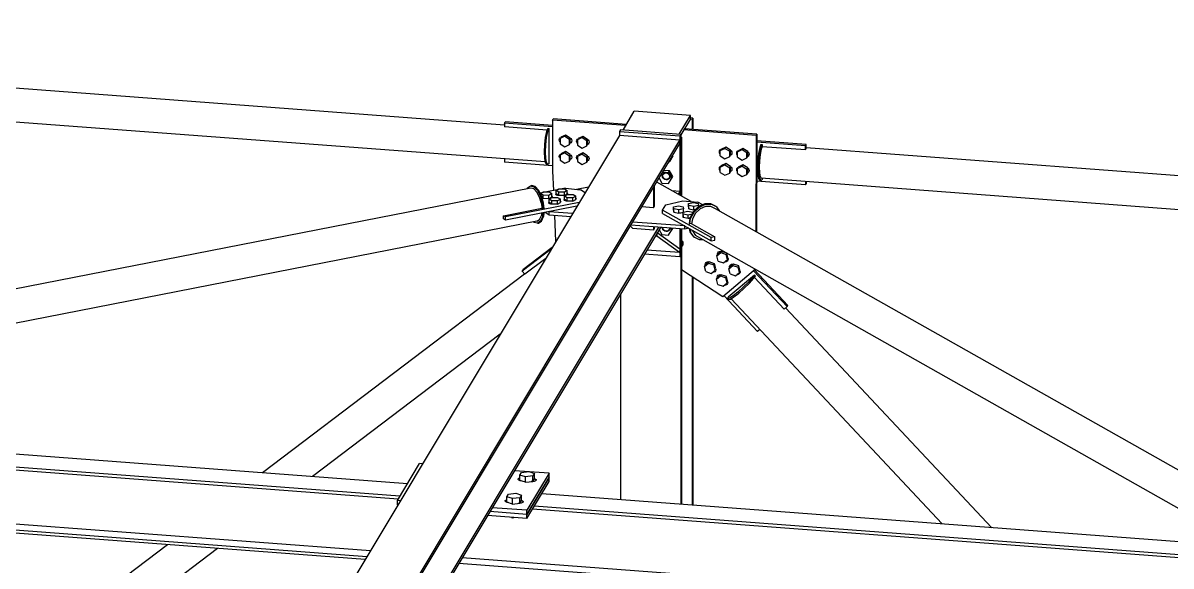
# Model space of a CAD drawing. Header units: millimetres. Extents: x -57554 to 16546, y 2142 to 98430.
# Drawn here: x -41680 to -39078, y 96457 to 97687 of the extents above; entities that cross this region are included whole.
import ezdxf

# ---------------------------------------------------------------- set-up
doc = ezdxf.new("R2010")
doc.units = ezdxf.units.MM

msp = doc.modelspace()

# ---------------------------------------------------------------- linework, layer by layer
at = {"color": 2, "linetype": 'Continuous'}
for p, q in [((-40588.5, 97455.3), (-43663.8, 97686.8)), ((-40496.5, 97372), (-43765.5, 97618.2)), ((-40320.1, 97444.3), (-40294.6, 97486.9)), ((-40167.4, 97477.3), (-40294.6, 97486.9)), ((-40588.5, 97460.1), (-40586.9, 97462.9)), ((-40479.7, 97451.9), (-40588.5, 97460.1)), ((-40588.5, 97460.1), (-40588.5, 97451.2)), ((-40479.7, 97454.8), (-40586.9, 97462.9)), ((-40479.7, 97466.8), (-40478, 97469.5)), ((-40314.2, 97454.3), (-40479.7, 97466.8)), ((-40479.7, 97466.8), (-40479.7, 97350.8)), ((-40312.5, 97457.1), (-40478, 97469.5)), ((-40298.4, 97481.5), (-40300.2, 97478.6)), ((-40300.2, 97478.6), (-40299.6, 97478.5)), ((-40300.2, 97478.6), (-40300.2, 97477.6)), ((-40298.4, 97481.5), (-40297.8, 97481.5)), ((-40193, 97434.8), (-40167.4, 97477.3)), ((-40167.4, 97469.9), (-40189.1, 97433.7)), ((-40163.3, 97468.3), (-40168.1, 97468.6)), ((-40167.4, 97469.9), (-40167.4, 97477.3)), ((-40161.5, 97471.2), (-40167.4, 97471.7)), ((-40161.5, 97471.2), (-40163.3, 97468.3)), ((-40163.3, 97468.3), (-40163.3, 97445.8)), ((-40161.5, 97471.2), (-40161.5, 97445.7)), ((-40492.2, 97444), (-40588.5, 97451.2)), ((-40493.3, 97441.2), (-40496.2, 97427.6)), ((-40490.7, 97447.8), (-40493.3, 97441.2)), ((-40493.3, 97427.4), (-40490.4, 97440.9)), ((-40490.7, 97447.8), (-40487.8, 97447.6)), ((-40490.4, 97440.9), (-40487.8, 97447.6)), ((-40487.8, 97368.6), (-40487.8, 97447.6)), ((-40326.1, 97444.8), (-40328.2, 97441.3)), ((-40328.2, 97441.3), (-40191.2, 97431)), ((-40328.2, 97441.3), (-40328.2, 97432)), ((-40189.1, 97434.5), (-40326.1, 97444.8)), ((-40189.1, 97434.5), (-40191.2, 97431)), ((-40189.1, 97434.5), (-40189.1, 97295.4)), ((-40018.7, 97432), (-40182.7, 97444.4)), ((-40017.1, 97434.8), (-40181, 97447.2)), ((-40018.7, 97432), (-40017.1, 97434.8)), ((-40017.1, 97434.8), (-40017.8, 97213.8)), ((-40328.2, 97432), (-41746.4, 95068.1)), ((-41614.8, 95048.8), (-40191.2, 97421.7)), ((-41614.8, 95040.9), (-40191.2, 97413.7)), ((-40498.2, 97411.3), (-40498.8, 97394.8)), ((-40496.2, 97427.6), (-40498.2, 97411.3)), ((-40495.9, 97394.5), (-40495.2, 97411.1)), ((-40495.2, 97411.1), (-40493.3, 97427.4)), ((-40191.2, 97421.7), (-40328.2, 97432)), ((-40191.2, 97431), (-40191.2, 97296.6)), ((-40191.2, 97413.7), (-40191.2, 97421.7)), ((-40187.4, 97428.1), (-40189.1, 97428.2)), ((-40187.4, 97428.1), (-40189.1, 97425.1)), ((-40189.1, 97425.1), (-40189.1, 97295.4)), ((-40187.4, 97428.1), (-40187.4, 97294.4)), ((-40018.7, 97432), (-40019.4, 97214.7)), ((-39905.1, 97411.5), (-40017.1, 97419.9)), ((-39906.7, 97408.7), (-40017.1, 97417)), ((-40007.5, 97411.4), (-40010.1, 97404.8)), ((-40007.5, 97411.4), (-40004.6, 97411.2)), ((-40007.2, 97404.6), (-40004.6, 97411.2)), ((-40004.6, 97411.2), (-40004.6, 97406.5)), ((-39906.7, 97408.7), (-39905.1, 97411.5)), ((-39906.7, 97399.9), (-39906.7, 97408.7)), ((-39905.1, 97402.7), (-39905.1, 97411.5)), ((-40498.8, 97394.8), (-40498.2, 97380.5)), ((-40498.8, 97394.8), (-40495.9, 97394.5)), ((-40495.2, 97380.3), (-40495.9, 97394.5)), ((-40013, 97391.2), (-40014.9, 97374.9)), ((-40010.1, 97404.8), (-40013, 97391.2)), ((-40012, 97374.7), (-40010.1, 97391)), ((-40009.3, 97388.9), (-40011, 97374.5)), ((-40010.1, 97391), (-40007.2, 97404.6)), ((-40006.8, 97400.9), (-40009.3, 97388.9)), ((-40004.3, 97407.2), (-40006.8, 97400.9)), ((-40004.6, 97407.3), (-40004.6, 97406.5)), ((-40004.6, 97407.3), (-39906.7, 97399.9)), ((-39906.7, 97399.9), (-39905.1, 97402.7)), ((-37416.5, 97216.4), (-39905.1, 97403.8)), ((-40588.5, 97379), (-40588.5, 97371.2)), ((-40479.7, 97363), (-40588.5, 97371.2)), ((-40498.2, 97380.5), (-40496.2, 97370.7)), ((-40496.2, 97370.7), (-40493.3, 97366.8)), ((-40493.3, 97370.4), (-40495.2, 97380.3)), ((-40490.4, 97366.6), (-40493.3, 97370.4)), ((-40493.3, 97366.8), (-40490.4, 97366.6)), ((-40487.8, 97368.6), (-40490.4, 97366.6)), ((-40014.9, 97374.9), (-40015.6, 97358.4)), ((-40015.6, 97358.4), (-40014.9, 97344.1)), ((-40015.6, 97358.4), (-40012.7, 97358.2)), ((-40012.7, 97358.2), (-40012, 97374.7)), ((-40012, 97343.9), (-40012.7, 97358.2)), ((-40011, 97374.5), (-40011.6, 97359.9)), ((-40011.6, 97359.9), (-40011, 97347.3)), ((-40479.7, 97350.8), (-40477.9, 97307.1)), ((-40014.9, 97344.1), (-40013, 97334.3)), ((-40013, 97334.3), (-40010.1, 97330.4)), ((-40010.1, 97334.1), (-40012, 97343.9)), ((-40011, 97347.3), (-40009.3, 97338.6)), ((-40007.2, 97330.2), (-40010.1, 97334.1)), ((-40010.1, 97330.4), (-40007.2, 97330.2)), ((-40009.3, 97338.6), (-40006.8, 97335.1)), ((-40004.6, 97332.2), (-40007.2, 97330.2)), ((-37324.5, 97133.2), (-40006.8, 97335.1)), ((-40004.6, 97335), (-40004.6, 97332.2)), ((-40529.1, 97312.8), (-44453.4, 96543.8)), ((-40536.8, 97313.3), (-40537.8, 97311.1)), ((-40536.8, 97313.3), (-40530.1, 97317.7)), ((-40530.1, 97317.7), (-40527.4, 97318.3)), ((-40530.1, 97317.7), (-40522.1, 97315.7)), ((-40522.1, 97311), (-40529.1, 97312.8)), ((-40519.5, 97316.2), (-40527.4, 97318.3)), ((-40522.1, 97315.7), (-40519.5, 97316.2)), ((-40522.1, 97315.7), (-40514.1, 97307.5)), ((-40515.1, 97303.8), (-40522.1, 97311)), ((-40511.5, 97308), (-40519.5, 97316.2)), ((-40509.1, 97292.3), (-40515.1, 97303.8)), ((-40514.1, 97307.5), (-40507.4, 97294.5)), ((-40504.7, 97295), (-40511.5, 97308)), ((-40450.6, 97312.4), (-40508, 97301.2)), ((-40450.6, 97312.4), (-40416.6, 97309)), ((-40398.2, 97315.2), (-40425.5, 97309.9)), ((-40406, 97302.2), (-40416.6, 97309)), ((-40251.1, 97313.9), (-40251.1, 97268.2)), ((-40249.5, 97316.6), (-40249.5, 97271)), ((-40165.7, 97282.2), (-40243.7, 97326.2)), ((-40191.2, 97305.2), (-40208.9, 97306.6)), ((-40191.2, 97305.2), (-40195.1, 97298.8)), ((-40191.2, 97297.3), (-40191.2, 97305.2)), ((-39906.7, 97319.9), (-40017.4, 97328.2)), ((-39906.7, 97327.6), (-39906.7, 97319.9)), ((-39906.7, 97319.9), (-39905.1, 97322.7)), ((-39905.1, 97327.5), (-39905.1, 97322.7)), ((-40419.3, 97280.1), (-40586.6, 97247.3)), ((-40505.1, 97278.2), (-40509.1, 97292.3)), ((-40507.4, 97294.5), (-40502.8, 97278.5)), ((-40505.1, 97278.2), (-40504, 97267.3)), ((-40500.2, 97279), (-40504.7, 97295)), ((-40502.8, 97278.5), (-40501.6, 97266.1)), ((-40499, 97266.6), (-40500.2, 97279)), ((-40222.8, 97275.2), (-40184.7, 97283.7)), ((-40191.2, 97297.3), (-40191.5, 97296.8)), ((-40184.7, 97283.7), (-40150.2, 97280.9)), ((-40139.5, 97274.9), (-40150.2, 97280.9)), ((-40591.2, 97250.2), (-40503.7, 97267.4)), ((-40424.4, 97271.6), (-40586.6, 97239.8)), ((-40504.5, 97255.9), (-40505.1, 97250.9)), ((-40501.6, 97266.1), (-40504.1, 97267.6)), ((-40503.7, 97267.4), (-40504.1, 97267.6)), ((-40501.9, 97256.4), (-40502.8, 97247.7)), ((-40501.6, 97266.1), (-40499, 97266.6)), ((-40499.3, 97256.9), (-40500.2, 97248.2)), ((-40487.7, 97251.7), (-40496.7, 97257.5)), ((-40487.7, 97251.7), (-40487.7, 97259.2)), ((-40434.2, 97255.2), (-40487.7, 97259.2)), ((-40438.5, 97248), (-40487.7, 97251.7)), ((-40251.1, 97268.2), (-40277.3, 97270.2)), ((-40251.1, 97268.2), (-40249.5, 97271)), ((-40230.7, 97263), (-40222.8, 97275.2)), ((-40230.7, 97255.6), (-40230.7, 97263)), ((-40120.2, 97200.6), (-40230.7, 97263)), ((-40230.7, 97255.6), (-40120.2, 97193.1)), ((-40160.5, 97259.5), (-40168.4, 97244.6)), ((-40166.8, 97243.7), (-40158.9, 97258.6)), ((-40155.9, 97255.9), (-40162.9, 97242.8)), ((-40148.7, 97270.8), (-40160.5, 97259.5)), ((-40158.9, 97258.6), (-40147.1, 97269.9)), ((-40145.4, 97265.9), (-40155.9, 97255.9)), ((-40134.7, 97277), (-40148.7, 97270.8)), ((-40147.1, 97269.9), (-40133.1, 97276.1)), ((-40133.1, 97271.4), (-40145.4, 97265.9)), ((-40120.7, 97277), (-40134.7, 97277)), ((-40134.7, 97277), (-40133.1, 97276.1)), ((-40133.1, 97276.1), (-40119.2, 97276.1)), ((-40120.8, 97271.4), (-40133.1, 97271.4)), ((-40110.3, 97266), (-40120.8, 97271.4)), ((-40108.9, 97270.9), (-40120.7, 97277)), ((-40119.2, 97276.1), (-40107.3, 97270)), ((-37991.6, 96069), (-40110.3, 97266)), ((-40108.9, 97270.9), (-40107.3, 97270)), ((-40100.8, 97260.6), (-40107.3, 97270)), ((-40515.1, 97238.1), (-44438.9, 96469.1)), ((-40591.2, 97242.8), (-40591.2, 97250.2)), ((-40586.6, 97247.3), (-40591.2, 97250.2)), ((-40586.6, 97239.8), (-40591.2, 97242.8)), ((-40586.6, 97239.8), (-40586.6, 97247.3)), ((-40522.1, 97235.2), (-40523.3, 97236.4)), ((-40514.1, 97233.1), (-40522.1, 97235.2)), ((-40515.1, 97238.1), (-40509.1, 97241.9)), ((-40507.4, 97237.5), (-40514.1, 97233.1)), ((-40514.1, 97233.1), (-40511.5, 97233.7)), ((-40511.5, 97233.7), (-40504.7, 97238.1)), ((-40509.1, 97241.9), (-40505.1, 97250.9)), ((-40502.8, 97247.7), (-40507.4, 97237.5)), ((-40504.7, 97238.1), (-40500.2, 97248.2)), ((-40475.7, 97250.8), (-40473.4, 97192.7)), ((-40298.1, 97221.3), (-40303.4, 97226.8)), ((-40180.3, 97219.6), (-40302.2, 97228.7)), ((-40180.3, 97227), (-40297.9, 97235.9)), ((-40180.3, 97219.6), (-40180.3, 97227)), ((-40168.4, 97244.6), (-40170.5, 97232.5)), ((-40170.5, 97232.5), (-40168.9, 97231.6)), ((-40168.9, 97231.6), (-40166.8, 97243.7)), ((-40164.7, 97232.5), (-40168.9, 97231.6)), ((-40165.3, 97232.4), (-40164.7, 97232.5)), ((-40165.3, 97232.4), (-40112.2, 97202.4)), ((-40162.9, 97242.8), (-40164.8, 97232.1)), ((-40239.9, 97224.1), (-41512.4, 95103.1)), ((-40235.4, 97223.7), (-41507.8, 95102.7)), ((-40251.1, 97217.8), (-40298.1, 97221.3)), ((-40251.1, 97224.9), (-40251.1, 97217.8)), ((-40249.5, 97220.5), (-40251.1, 97217.8)), ((-40249.5, 97224.8), (-40249.5, 97220.5)), ((-40243.2, 97203.7), (-40247.2, 97204)), ((-40242.4, 97212.1), (-40243.2, 97210.7)), ((-40243.2, 97210.7), (-40243.2, 97203.7)), ((-40192, 97167), (-40243.2, 97203.7)), ((-40242.4, 97212.1), (-40191.2, 97175.4)), ((-40191.2, 97220.4), (-40191.2, 97157)), ((-40189.1, 97220.2), (-40189.1, 97160.5)), ((-40189.1, 97220.2), (-40189.1, 96596.6)), ((-40187.4, 97220.1), (-40187.4, 96596.5)), ((-40170.8, 97221.7), (-40180.3, 97219.6)), ((-40169.8, 97221.1), (-40168.4, 97213.8)), ((-40168.4, 97213.8), (-40160.5, 97202.5)), ((-40168.2, 97220.2), (-40166.8, 97212.9)), ((-40158.9, 97201.6), (-40166.8, 97212.9)), ((-40163.2, 97217.4), (-40162.9, 97215.6)), ((-40162.9, 97215.6), (-40155.9, 97205.6)), ((-40160.5, 97202.5), (-40158.9, 97201.6)), ((-40147.1, 97195.5), (-40158.9, 97201.6)), ((-38038.9, 96009.5), (-40155.9, 97205.6)), ((-40112.2, 97202.4), (-40120.2, 97200.6)), ((-40120.2, 97193.1), (-40120.2, 97200.6)), ((-40112.2, 97194.9), (-40112.2, 97202.4)), ((-40482.3, 97175.1), (-40548.7, 97124.8)), ((-40480.6, 97177.9), (-40547, 97127.6)), ((-40472.4, 97191.5), (-40473.4, 97192.7)), ((-40191.2, 97175.4), (-40192, 97167)), ((-40184.9, 97191.8), (-40187.4, 97192)), ((-40184.9, 97191.8), (-40187.4, 97187.7)), ((-40184.9, 97184.3), (-40187.4, 97180.2)), ((-40184.9, 97191.8), (-40184.9, 97184.3)), ((-40138.1, 97195.5), (-40147.1, 97195.5)), ((-40120.2, 97193.1), (-40112.2, 97194.9)), ((-40495.2, 97153.6), (-40542.6, 97117.7)), ((-40191.2, 97157), (-40271.7, 97163.1)), ((-40192, 97167), (-40266.1, 97172.5)), ((-40191.2, 97157), (-40189.1, 97160.5)), ((-40548.7, 97124.8), (-40547, 97127.6)), ((-40548.7, 97124.8), (-40542.6, 97117.7)), ((-40093.6, 97066.7), (-40187.4, 97127.7)), ((-40020.2, 97128.9), (-40093.6, 97066.7)), ((-39948.3, 97044.3), (-40024.4, 97125.4)), ((-39946.7, 97047.1), (-40022, 97127.4)), ((-40543, 97118.1), (-41137.1, 96668)), ((-40163.3, 97112), (-40163.3, 96594.6)), ((-40161.5, 97110.9), (-40161.5, 96594.5)), ((-40022, 97115.8), (-40081.5, 97065.4)), ((-40035.8, 97099.6), (-40047.6, 97088)), ((-40045.5, 97085.8), (-40033.8, 97097.4)), ((-40026.3, 97110), (-40035.8, 97099.6)), ((-40033.8, 97097.4), (-40024.3, 97107.8)), ((-40022, 97115.8), (-40026.3, 97110)), ((-40024.3, 97107.8), (-40019.9, 97113.6)), ((-39955, 97038.7), (-40022.3, 97110.5)), ((-40019.9, 97113.6), (-40022, 97115.8)), ((-40326.1, 97072.5), (-40326.1, 96606.9)), ((-40059.8, 97077.1), (-40070.8, 97068.4)), ((-40068.7, 97066.2), (-40057.8, 97074.9)), ((-40047.6, 97088), (-40059.8, 97077.1)), ((-40057.8, 97074.9), (-40059.8, 97077.1)), ((-40057.8, 97074.9), (-40045.5, 97085.8)), ((-40015.2, 96987.7), (-40091.2, 97068.8)), ((-40082.3, 97062.6), (-40081.5, 97065.4)), ((-40078.7, 97063.3), (-40082.3, 97062.6)), ((-40080.3, 97060.4), (-40082.3, 97062.6)), ((-40080.3, 97060.4), (-40076.6, 97061.1)), ((-40070.8, 97068.4), (-40078.7, 97063.3)), ((-40076.6, 97061.1), (-40068.7, 97066.2)), ((-39596.6, 96552), (-40075.1, 97062.1)), ((-39955, 97038.7), (-39948.3, 97044.3)), ((-39948.3, 97044.3), (-39946.7, 97047.1)), ((-39484.3, 96543.5), (-39951.5, 97041.6)), ((-40009.7, 96992.4), (-40015.2, 96987.7)), ((-40598.2, 96981.9), (-41023.8, 96659.4)), ((-40808.5, 96643.2), (-42789.1, 96792.4)), ((-40829.6, 96608.2), (-42924.1, 96765.9)), ((-40825.6, 96614.8), (-42898.6, 96770.9)), ((-40831.5, 96605), (-40781.2, 96688.8)), ((-40774.3, 96688.3), (-40781.2, 96688.8)), ((-40904.6, 96471.1), (-43450.1, 96662.8)), ((-40900.6, 96477.8), (-43424.6, 96667.8)), ((-40892.6, 96491.1), (-43373.2, 96677.9)), ((-40487.7, 96666.7), (-40566, 96672.6)), ((-40487.7, 96666.7), (-40538, 96582.9)), ((-40538, 96573.5), (-40487.7, 96657.4)), ((-40487.7, 96657.4), (-40538, 96573.5)), ((-40487.7, 96657.4), (-40487.7, 96666.7)), ((-40487.7, 96648), (-40487.7, 96657.4)), ((-40538, 96564.2), (-40487.7, 96648)), ((-40831.5, 96595.6), (-40831.5, 96605)), ((-40824.6, 96604.5), (-40831.5, 96605)), ((-38907.1, 96500), (-40504.4, 96620.3)), ((-40830, 96595.5), (-40831.5, 96595.6)), ((-40831.5, 96595.6), (-40831.5, 96593)), ((-40830, 96595.5), (-40831.5, 96595.6)), ((-40538, 96573.5), (-40621.7, 96579.8)), ((-40538, 96573.5), (-40621.7, 96579.8)), ((-40538, 96582.9), (-40616.3, 96588.8)), ((-40538, 96573.5), (-40538, 96582.9)), ((-38832.3, 96457.8), (-40525.4, 96585.3)), ((-38846.4, 96465.8), (-40521.4, 96591.9)), ((-40538, 96564.2), (-40627, 96570.9)), ((-40538, 96564.2), (-40538, 96573.5)), ((-41352.4, 96504.9), (-41952.4, 96050.2)), ((-41239.1, 96496.3), (-41839.1, 96041.7)), ((-38583.5, 96317.2), (-40684.3, 96475.4)), ((-38555, 96301.1), (-40692.3, 96462.1))]:
    msp.add_line(p, q, dxfattribs=at)
at = {"color": 6, "linetype": 'Continuous'}
for p, q in [((-40464.5, 97422.1), (-40464, 97424.6)), ((-40464, 97419.6), (-40464.5, 97422.1)), ((-40464, 97424.6), (-40462.5, 97426.6)), ((-40462.8, 97417.7), (-40464, 97419.6)), ((-40452, 97430.2), (-40462.8, 97425)), ((-40462.8, 97425), (-40461.1, 97427.8)), ((-40462.8, 97425), (-40462.8, 97413.2)), ((-40462.8, 97413.2), (-40452, 97406.4)), ((-40462.5, 97426.6), (-40461.5, 97427.2)), ((-40450.3, 97432.9), (-40461.1, 97427.8)), ((-40452, 97430.2), (-40450.3, 97432.9)), ((-40452, 97430.2), (-40441.2, 97423.4)), ((-40452, 97406.4), (-40441.2, 97411.5)), ((-40439.6, 97426.2), (-40450.3, 97432.9)), ((-40441.2, 97423.4), (-40439.6, 97426.2)), ((-40441.2, 97411.5), (-40441.2, 97423.4)), ((-40441.2, 97411.5), (-40439.6, 97414.3)), ((-40439.6, 97414.3), (-40439.6, 97426.2)), ((-40439.6, 97425.8), (-40438.2, 97424.8)), ((-40438.2, 97415.5), (-40439.6, 97414.7)), ((-40438.2, 97424.8), (-40436.7, 97422.5)), ((-40436.7, 97417.5), (-40438.2, 97415.5)), ((-40436.7, 97422.5), (-40436.1, 97420)), ((-40436.1, 97420), (-40436.7, 97417.5)), ((-40425.4, 97419.2), (-40424.9, 97421.6)), ((-40424.9, 97416.6), (-40425.4, 97419.2)), ((-40424.9, 97421.6), (-40423.4, 97423.7)), ((-40423.6, 97414.8), (-40424.9, 97416.6)), ((-40412.9, 97427.2), (-40423.6, 97422.1)), ((-40423.6, 97422.1), (-40422, 97424.9)), ((-40423.6, 97422.1), (-40423.6, 97410.2)), ((-40423.6, 97410.2), (-40412.9, 97403.5)), ((-40423.4, 97423.7), (-40422.3, 97424.2)), ((-40411.2, 97430), (-40422, 97424.9)), ((-40412.9, 97427.2), (-40411.2, 97430)), ((-40412.9, 97427.2), (-40402.1, 97420.5)), ((-40412.9, 97403.5), (-40402.1, 97408.6)), ((-40400.4, 97423.2), (-40411.2, 97430)), ((-40402.1, 97420.5), (-40400.4, 97423.2)), ((-40402.1, 97408.6), (-40402.1, 97420.5)), ((-40402.1, 97408.6), (-40400.4, 97411.4)), ((-40400.4, 97411.4), (-40400.4, 97423.2)), ((-40400.4, 97422.8), (-40399, 97421.8)), ((-40399, 97412.6), (-40400.4, 97411.8)), ((-40399, 97421.8), (-40397.5, 97419.6)), ((-40397.5, 97414.6), (-40399, 97412.6)), ((-40397.5, 97419.6), (-40397, 97417)), ((-40397, 97417), (-40397.5, 97414.6)), ((-40464.5, 97384.7), (-40464, 97387.2)), ((-40464, 97382.2), (-40464.5, 97384.7)), ((-40464, 97387.2), (-40462.5, 97389.2)), ((-40462.8, 97380.3), (-40464, 97382.2)), ((-40452, 97392.8), (-40462.8, 97387.6)), ((-40462.8, 97387.6), (-40461.1, 97390.4)), ((-40462.8, 97387.6), (-40462.8, 97375.8)), ((-40462.5, 97389.2), (-40461.5, 97389.8)), ((-40450.3, 97395.5), (-40461.1, 97390.4)), ((-40452, 97392.8), (-40450.3, 97395.5)), ((-40452, 97392.8), (-40441.2, 97386)), ((-40439.6, 97388.8), (-40450.3, 97395.5)), ((-40441.2, 97386), (-40439.6, 97388.8)), ((-40441.2, 97374.1), (-40441.2, 97386)), ((-40439.6, 97376.9), (-40439.6, 97388.8)), ((-40439.6, 97388.4), (-40438.2, 97387.4)), ((-40438.2, 97387.4), (-40436.7, 97385.1)), ((-40436.7, 97385.1), (-40436.1, 97382.6)), ((-40436.1, 97382.6), (-40436.7, 97380.1)), ((-40425.4, 97381.8), (-40424.9, 97384.2)), ((-40424.9, 97379.2), (-40425.4, 97381.8)), ((-40424.9, 97384.2), (-40423.4, 97386.3)), ((-40412.9, 97389.8), (-40423.6, 97384.7)), ((-40423.6, 97384.7), (-40422, 97387.5)), ((-40423.6, 97384.7), (-40423.6, 97372.8)), ((-40423.4, 97386.3), (-40422.3, 97386.8)), ((-40411.2, 97392.6), (-40422, 97387.5)), ((-40412.9, 97389.8), (-40411.2, 97392.6)), ((-40412.9, 97389.8), (-40402.1, 97383.1)), ((-40400.4, 97385.8), (-40411.2, 97392.6)), ((-40402.1, 97383.1), (-40400.4, 97385.8)), ((-40402.1, 97371.2), (-40402.1, 97383.1)), ((-40400.4, 97374), (-40400.4, 97385.8)), ((-40400.4, 97385.4), (-40399, 97384.4)), ((-40399, 97384.4), (-40397.5, 97382.2)), ((-40397.5, 97382.2), (-40397, 97379.6)), ((-40217, 97370), (-40209.4, 97382)), ((-40207.3, 97385.5), (-40214.9, 97373.4)), ((-40209.8, 97382.8), (-40209.4, 97382)), ((-40209.4, 97382), (-40207.3, 97385.5)), ((-40207.3, 97385.5), (-40207.7, 97386.2)), ((-40101.6, 97394.8), (-40101.1, 97397.3)), ((-40101.1, 97392.3), (-40101.6, 97394.8)), ((-40101.1, 97397.3), (-40099.6, 97399.3)), ((-40099.8, 97390.4), (-40101.1, 97392.3)), ((-40099.8, 97397.7), (-40089.1, 97402.8)), ((-40099.8, 97397.7), (-40098.2, 97400.5)), ((-40099.8, 97385.8), (-40099.8, 97397.7)), ((-40099.8, 97385.8), (-40089.1, 97379.1)), ((-40099.6, 97399.3), (-40098.5, 97399.9)), ((-40087.4, 97405.6), (-40098.2, 97400.5)), ((-40089.1, 97402.8), (-40087.4, 97405.6)), ((-40089.1, 97402.8), (-40078.3, 97396.1)), ((-40089.1, 97379.1), (-40078.3, 97384.2)), ((-40076.6, 97398.9), (-40087.4, 97405.6)), ((-40078.3, 97396.1), (-40076.6, 97398.9)), ((-40078.3, 97384.2), (-40078.3, 97396.1)), ((-40078.3, 97384.2), (-40076.6, 97387)), ((-40076.6, 97387), (-40076.6, 97398.9)), ((-40076.6, 97398.5), (-40075.2, 97397.4)), ((-40075.2, 97388.2), (-40076.6, 97387.4)), ((-40075.2, 97397.4), (-40073.7, 97395.2)), ((-40073.7, 97390.2), (-40075.2, 97388.2)), ((-40073.7, 97395.2), (-40073.2, 97392.7)), ((-40073.2, 97392.7), (-40073.7, 97390.2)), ((-40062.5, 97391.8), (-40061.9, 97394.3)), ((-40061.9, 97389.3), (-40062.5, 97391.8)), ((-40061.9, 97394.3), (-40060.5, 97396.3)), ((-40060.7, 97387.4), (-40061.9, 97389.3)), ((-40060.7, 97394.8), (-40049.9, 97399.9)), ((-40060.7, 97394.8), (-40059, 97397.5)), ((-40060.7, 97382.9), (-40060.7, 97394.8)), ((-40060.7, 97382.9), (-40049.9, 97376.1)), ((-40060.5, 97396.3), (-40059.4, 97396.9)), ((-40048.3, 97402.7), (-40059, 97397.5)), ((-40049.9, 97399.9), (-40048.3, 97402.7)), ((-40049.9, 97399.9), (-40039.2, 97393.1)), ((-40037.5, 97395.9), (-40048.3, 97402.7)), ((-40039.2, 97393.1), (-40037.5, 97395.9)), ((-40039.2, 97381.3), (-40039.2, 97393.1)), ((-40039.2, 97381.3), (-40037.5, 97384)), ((-40037.5, 97384), (-40037.5, 97395.9)), ((-40037.5, 97395.5), (-40036.1, 97394.5)), ((-40036.1, 97385.2), (-40037.5, 97384.4)), ((-40036.1, 97394.5), (-40034.6, 97392.3)), ((-40034.6, 97387.2), (-40036.1, 97385.2)), ((-40034.6, 97392.3), (-40034.1, 97389.7)), ((-40034.1, 97389.7), (-40034.6, 97387.2)), ((-40462.8, 97375.8), (-40452, 97369)), ((-40452, 97369), (-40441.2, 97374.1)), ((-40441.2, 97374.1), (-40439.6, 97376.9)), ((-40438.2, 97378.1), (-40439.6, 97377.3)), ((-40436.7, 97380.1), (-40438.2, 97378.1)), ((-40423.6, 97377.4), (-40424.9, 97379.2)), ((-40423.6, 97372.8), (-40412.9, 97366.1)), ((-40412.9, 97366.1), (-40402.1, 97371.2)), ((-40402.1, 97371.2), (-40400.4, 97374)), ((-40399, 97375.2), (-40400.4, 97374.4)), ((-40397.5, 97377.2), (-40399, 97375.2)), ((-40397, 97379.6), (-40397.5, 97377.2)), ((-40217.5, 97370), (-40217, 97370)), ((-40217, 97370), (-40214.9, 97373.4)), ((-40101.6, 97357.4), (-40101.1, 97359.9)), ((-40101.1, 97354.8), (-40101.6, 97357.4)), ((-40101.1, 97359.9), (-40099.6, 97361.9)), ((-40099.8, 97360.3), (-40089.1, 97365.4)), ((-40099.8, 97360.3), (-40098.2, 97363.1)), ((-40099.8, 97348.4), (-40099.8, 97360.3)), ((-40099.6, 97361.9), (-40098.5, 97362.5)), ((-40087.4, 97368.2), (-40098.2, 97363.1)), ((-40089.1, 97365.4), (-40087.4, 97368.2)), ((-40089.1, 97365.4), (-40078.3, 97358.7)), ((-40076.6, 97361.5), (-40087.4, 97368.2)), ((-40078.3, 97358.7), (-40076.6, 97361.5)), ((-40078.3, 97346.8), (-40078.3, 97358.7)), ((-40076.6, 97349.6), (-40076.6, 97361.5)), ((-40076.6, 97361), (-40075.2, 97360)), ((-40075.2, 97360), (-40073.7, 97357.8)), ((-40073.7, 97357.8), (-40073.2, 97355.3)), ((-40062.5, 97354.4), (-40061.9, 97356.9)), ((-40061.9, 97356.9), (-40060.5, 97358.9)), ((-40060.7, 97357.4), (-40049.9, 97362.5)), ((-40060.7, 97357.4), (-40059, 97360.1)), ((-40060.7, 97345.5), (-40060.7, 97357.4)), ((-40060.5, 97358.9), (-40059.4, 97359.5)), ((-40048.3, 97365.3), (-40059, 97360.1)), ((-40049.9, 97376.1), (-40039.2, 97381.3)), ((-40049.9, 97362.5), (-40048.3, 97365.3)), ((-40049.9, 97362.5), (-40039.2, 97355.7)), ((-40037.5, 97358.5), (-40048.3, 97365.3)), ((-40039.2, 97355.7), (-40037.5, 97358.5)), ((-40039.2, 97343.9), (-40039.2, 97355.7)), ((-40037.5, 97346.6), (-40037.5, 97358.5)), ((-40037.5, 97358.1), (-40036.1, 97357.1)), ((-40036.1, 97357.1), (-40034.6, 97354.9)), ((-40238.4, 97335.1), (-40232.2, 97324.3)), ((-40231.3, 97340.5), (-40230.9, 97343.1)), ((-40230.9, 97337.9), (-40231.3, 97340.5)), ((-40230.9, 97343.1), (-40229.6, 97345.3)), ((-40229.6, 97335.5), (-40230.9, 97337.9)), ((-40230.3, 97340.5), (-40229.3, 97344.1)), ((-40229.3, 97336.6), (-40230.3, 97340.5)), ((-40229.8, 97349.4), (-40217, 97348.4)), ((-40229.6, 97345.3), (-40227.7, 97347.1)), ((-40227.7, 97333.4), (-40229.6, 97335.5)), ((-40229.3, 97344.1), (-40226.4, 97346.6)), ((-40226.4, 97333.7), (-40229.3, 97336.6)), ((-40214.9, 97351.9), (-40227.7, 97352.9)), ((-40227.7, 97347.1), (-40225.2, 97348.1)), ((-40225.2, 97332.1), (-40227.7, 97333.4)), ((-40226.4, 97346.6), (-40222.5, 97347.3)), ((-40222.5, 97332.4), (-40226.4, 97333.7)), ((-40225.2, 97348.1), (-40222.5, 97348.3)), ((-40222.5, 97331.4), (-40225.2, 97332.1)), ((-40222.5, 97348.3), (-40219.8, 97347.7)), ((-40222.5, 97347.3), (-40218.6, 97346)), ((-40218.6, 97333.1), (-40222.5, 97332.4)), ((-40219.8, 97331.7), (-40222.5, 97331.4)), ((-40219.8, 97347.7), (-40217.3, 97346.3)), ((-40217.3, 97332.7), (-40219.8, 97331.7)), ((-40218.6, 97346), (-40215.7, 97343.1)), ((-40215.7, 97335.6), (-40218.6, 97333.1)), ((-40217.3, 97346.3), (-40215.4, 97344.3)), ((-40215.4, 97334.4), (-40217.3, 97332.7)), ((-40217, 97348.4), (-40214.9, 97351.9)), ((-40217, 97348.4), (-40209.4, 97335.2)), ((-40217, 97323.2), (-40209.4, 97335.2)), ((-40215.7, 97343.1), (-40214.7, 97339.3)), ((-40214.7, 97339.3), (-40215.7, 97335.6)), ((-40215.4, 97344.3), (-40214.1, 97341.8)), ((-40214.1, 97336.6), (-40215.4, 97334.4)), ((-40207.3, 97338.7), (-40214.9, 97351.9)), ((-40214.9, 97326.7), (-40207.3, 97338.7)), ((-40214.1, 97341.8), (-40213.7, 97339.2)), ((-40213.7, 97339.2), (-40214.1, 97336.6)), ((-40209.4, 97335.2), (-40207.3, 97338.7)), ((-40099.8, 97353), (-40101.1, 97354.8)), ((-40099.8, 97348.4), (-40089.1, 97341.7)), ((-40089.1, 97341.7), (-40078.3, 97346.8)), ((-40078.3, 97346.8), (-40076.6, 97349.6)), ((-40075.2, 97350.8), (-40076.6, 97350)), ((-40073.7, 97352.8), (-40075.2, 97350.8)), ((-40073.2, 97355.3), (-40073.7, 97352.8)), ((-40061.9, 97351.9), (-40062.5, 97354.4)), ((-40060.7, 97350), (-40061.9, 97351.9)), ((-40060.7, 97345.5), (-40049.9, 97338.7)), ((-40049.9, 97338.7), (-40039.2, 97343.9)), ((-40039.2, 97343.9), (-40037.5, 97346.6)), ((-40036.1, 97347.8), (-40037.5, 97347)), ((-40034.6, 97349.8), (-40036.1, 97347.8)), ((-40034.6, 97354.9), (-40034.1, 97352.3)), ((-40034.1, 97352.3), (-40034.6, 97349.8)), ((-40506.9, 97300.3), (-40500.3, 97304.2)), ((-40500.3, 97304.2), (-40487.6, 97304.1)), ((-40487.6, 97304.1), (-40481.5, 97300.2)), ((-40471.9, 97307.2), (-40465.3, 97311)), ((-40471.9, 97299.7), (-40471.9, 97307.2)), ((-40465.7, 97303.2), (-40471.9, 97307.2)), ((-40465.3, 97311), (-40452.6, 97311)), ((-40446.5, 97307), (-40453, 97303.2)), ((-40452.6, 97311), (-40446.5, 97307)), ((-40446.5, 97299.5), (-40446.5, 97307)), ((-40232.2, 97324.3), (-40217, 97323.2)), ((-40217, 97323.2), (-40214.9, 97326.7)), ((-40506.9, 97299.1), (-40506.9, 97300.3)), ((-40500.7, 97296.4), (-40506.9, 97300.3)), ((-40500.7, 97288.9), (-40503.5, 97290.7)), ((-40502.7, 97289.1), (-40503.1, 97289.2)), ((-40500.9, 97289), (-40502.7, 97289.1)), ((-40500.7, 97288.9), (-40500.7, 97296.4)), ((-40488, 97296.3), (-40500.7, 97296.4)), ((-40488, 97288.8), (-40500.7, 97288.9)), ((-40488.3, 97278.8), (-40488.1, 97279.8)), ((-40487.5, 97277.9), (-40488.3, 97278.8)), ((-40488.1, 97279.8), (-40487.3, 97280.3)), ((-40481.5, 97300.2), (-40488, 97296.3)), ((-40488, 97288.8), (-40488, 97296.3)), ((-40488, 97288.8), (-40481.5, 97292.7)), ((-40487.5, 97287.9), (-40480.9, 97291.8)), ((-40487.5, 97280.4), (-40487.5, 97287.9)), ((-40481.3, 97284), (-40487.5, 97287.9)), ((-40481.3, 97276.5), (-40487.5, 97280.4)), ((-40485.7, 97277.1), (-40487.5, 97277.9)), ((-40481.5, 97292.7), (-40481.5, 97300.2)), ((-40481.5, 97295.2), (-40480.6, 97294.3)), ((-40480.9, 97293.4), (-40481.5, 97293)), ((-40481.3, 97276.5), (-40481.3, 97284)), ((-40468.6, 97283.9), (-40481.3, 97284)), ((-40480.6, 97294.3), (-40480.9, 97293.4)), ((-40480.9, 97291.8), (-40468.2, 97291.7)), ((-40472.7, 97298.1), (-40472.4, 97299)), ((-40471.8, 97297.1), (-40472.7, 97298.1)), ((-40472.4, 97299), (-40471.6, 97299.6)), ((-40465.7, 97295.8), (-40471.9, 97299.7)), ((-40470.1, 97296.4), (-40471.8, 97297.1)), ((-40467.6, 97295.9), (-40470.1, 97296.4)), ((-40462.1, 97287.8), (-40468.6, 97283.9)), ((-40468.6, 97276.4), (-40468.6, 97283.9)), ((-40468.6, 97276.4), (-40462.1, 97280.3)), ((-40468.2, 97291.7), (-40462.1, 97287.8)), ((-40465.9, 97295.9), (-40467.6, 97295.9)), ((-40465.7, 97295.8), (-40465.7, 97303.2)), ((-40453, 97303.2), (-40465.7, 97303.2)), ((-40453, 97295.7), (-40465.7, 97295.8)), ((-40462.1, 97280.3), (-40462.1, 97287.8)), ((-40462.1, 97282.8), (-40461.3, 97281.9)), ((-40461.5, 97281), (-40462.1, 97280.6)), ((-40461.3, 97281.9), (-40461.5, 97281)), ((-40453.3, 97285.7), (-40453.1, 97286.6)), ((-40452.5, 97284.7), (-40453.3, 97285.7)), ((-40453.1, 97286.6), (-40452.3, 97287.2)), ((-40453, 97295.7), (-40453, 97303.2)), ((-40453, 97295.7), (-40446.5, 97299.5)), ((-40452.5, 97294.8), (-40445.9, 97298.6)), ((-40452.5, 97287.3), (-40452.5, 97294.8)), ((-40446.3, 97290.8), (-40452.5, 97294.8)), ((-40446.3, 97283.4), (-40452.5, 97287.3)), ((-40450.7, 97284), (-40452.5, 97284.7)), ((-40448.3, 97283.5), (-40450.7, 97284)), ((-40446.6, 97283.5), (-40448.3, 97283.5)), ((-40446.5, 97302.1), (-40445.6, 97301.2)), ((-40445.9, 97300.2), (-40446.5, 97299.8)), ((-40446.3, 97283.4), (-40446.3, 97290.8)), ((-40433.6, 97290.8), (-40446.3, 97290.8)), ((-40433.6, 97283.3), (-40446.3, 97283.4)), ((-40445.6, 97301.2), (-40445.9, 97300.2)), ((-40445.9, 97298.6), (-40433.2, 97298.6)), ((-40427.1, 97294.6), (-40433.6, 97290.8)), ((-40433.6, 97283.3), (-40433.6, 97290.8)), ((-40433.6, 97283.3), (-40427.1, 97287.1)), ((-40433.2, 97298.6), (-40427.1, 97294.6)), ((-40427.1, 97287.1), (-40427.1, 97294.6)), ((-40427.1, 97289.7), (-40426.3, 97288.8)), ((-40426.5, 97287.8), (-40427.1, 97287.4)), ((-40426.3, 97288.8), (-40426.5, 97287.8)), ((-40171.5, 97277.8), (-40160.7, 97280.2)), ((-40171.5, 97270.3), (-40171.5, 97277.8)), ((-40171, 97273.3), (-40171.5, 97277.8)), ((-40160.7, 97280.2), (-40149.5, 97278.1)), ((-40149.5, 97278.1), (-40149, 97273.6)), ((-40483.3, 97276.7), (-40485.7, 97277.1)), ((-40481.6, 97276.6), (-40483.3, 97276.7)), ((-40468.6, 97276.4), (-40481.3, 97276.5)), ((-40205.4, 97270.3), (-40194.6, 97272.7)), ((-40205.4, 97262.8), (-40205.4, 97270.3)), ((-40204.9, 97265.8), (-40205.4, 97270.3)), ((-40205.4, 97262.8), (-40204.9, 97258.3)), ((-40204.9, 97258.3), (-40204.9, 97265.8)), ((-40193.7, 97263.7), (-40204.9, 97265.8)), ((-40204.9, 97258.3), (-40193.7, 97256.2)), ((-40194.6, 97272.7), (-40183.4, 97270.6)), ((-40182.9, 97266.1), (-40193.7, 97263.7)), ((-40193.7, 97256.2), (-40193.7, 97263.7)), ((-40193.7, 97256.2), (-40182.9, 97258.6)), ((-40191.7, 97256), (-40193.3, 97256.3)), ((-40189, 97256), (-40191.7, 97256)), ((-40186.4, 97256.4), (-40189, 97256)), ((-40184.5, 97257), (-40186.4, 97256.4)), ((-40184.1, 97257.3), (-40184.5, 97257)), ((-40184.1, 97258.3), (-40173.4, 97260.7)), ((-40184.1, 97250.8), (-40184.1, 97258.3)), ((-40183.7, 97253.8), (-40184.1, 97258.3)), ((-40183.7, 97246.3), (-40183.7, 97253.8)), ((-40172.4, 97251.7), (-40183.7, 97253.8)), ((-40183.4, 97270.6), (-40182.9, 97266.1)), ((-40182.9, 97258.6), (-40182.9, 97266.1)), ((-40173.4, 97260.7), (-40162.1, 97258.6)), ((-40163.6, 97253.6), (-40172.4, 97251.7)), ((-40172.4, 97244.2), (-40172.4, 97251.7)), ((-40171.5, 97270.3), (-40171, 97265.8)), ((-40171, 97265.8), (-40171, 97273.3)), ((-40159.8, 97271.2), (-40171, 97273.3)), ((-40171, 97265.8), (-40159.8, 97263.7)), ((-40161.9, 97256.7), (-40162.1, 97258.6)), ((-40149, 97273.6), (-40159.8, 97271.2)), ((-40159.8, 97263.7), (-40159.8, 97271.2)), ((-40159.8, 97263.7), (-40154.9, 97264.8)), ((-40157.8, 97263.6), (-40159.4, 97263.8)), ((-40156.2, 97263.5), (-40157.8, 97263.6)), ((-40149, 97270.4), (-40149, 97273.6)), ((-40184.1, 97250.8), (-40183.7, 97246.3)), ((-40172.4, 97244.2), (-40183.7, 97246.3)), ((-40168.1, 97245.2), (-40172.4, 97244.2)), ((-40170.5, 97244), (-40172.1, 97244.3)), ((-40168.5, 97244), (-40170.5, 97244)), ((-40238.5, 97218.4), (-40232.2, 97207.5)), ((-40232.2, 97207.5), (-40217, 97206.3)), ((-40230.9, 97221), (-40231.3, 97223.4)), ((-40229.6, 97218.6), (-40230.9, 97221)), ((-40229.3, 97219.7), (-40230.3, 97223.3)), ((-40227.7, 97216.5), (-40229.6, 97218.6)), ((-40226.4, 97216.8), (-40229.3, 97219.7)), ((-40225.2, 97215.2), (-40227.7, 97216.5)), ((-40222.5, 97215.5), (-40226.4, 97216.8)), ((-40222.5, 97214.6), (-40225.2, 97215.2)), ((-40218.6, 97216.2), (-40222.5, 97215.5)), ((-40219.8, 97214.8), (-40222.5, 97214.6)), ((-40217.3, 97215.8), (-40219.8, 97214.8)), ((-40215.7, 97218.7), (-40218.6, 97216.2)), ((-40215.4, 97217.5), (-40217.3, 97215.8)), ((-40217, 97206.3), (-40209.4, 97218.4)), ((-40217, 97206.3), (-40214.9, 97209.8)), ((-40214.8, 97222.2), (-40215.7, 97218.7)), ((-40214.1, 97219.7), (-40215.4, 97217.5)), ((-40214.9, 97209.8), (-40207.4, 97221.6)), ((-40213.8, 97222.1), (-40214.1, 97219.7)), ((-40211.4, 97221.9), (-40209.4, 97218.4)), ((-40209.4, 97218.4), (-40207.4, 97221.6)), ((-40107.2, 97159.1), (-40098.3, 97166.7)), ((-40107.2, 97159.1), (-40105.6, 97161.9)), ((-40104.2, 97147.3), (-40107.2, 97159.1)), ((-40096.6, 97169.4), (-40105.6, 97161.9)), ((-40105.6, 97163.7), (-40105, 97166.2)), ((-40105.3, 97162.1), (-40105.6, 97163.7)), ((-40105, 97166.2), (-40103.5, 97168.2)), ((-40104.2, 97147.3), (-40092.3, 97143.2)), ((-40103.5, 97168.2), (-40101.2, 97169.4)), ((-40101.2, 97169.4), (-40098.6, 97169.6)), ((-40098.6, 97169.6), (-40096.9, 97169.2)), ((-40098.3, 97166.7), (-40096.6, 97169.4)), ((-40098.3, 97166.7), (-40086.4, 97162.5)), ((-40084.7, 97165.3), (-40096.6, 97169.4)), ((-40092.3, 97143.2), (-40083.4, 97150.7)), ((-40086.4, 97162.5), (-40084.7, 97165.3)), ((-40083.4, 97150.7), (-40086.4, 97162.5)), ((-40081.7, 97153.5), (-40084.7, 97165.3)), ((-40082.3, 97149.2), (-40083.8, 97147.2)), ((-40083.4, 97150.7), (-40081.7, 97153.5)), ((-40081.7, 97151.6), (-40082.3, 97149.2)), ((-40082, 97153.1), (-40081.7, 97151.6)), ((-40135.4, 97135.2), (-40126.5, 97142.8)), ((-40135.4, 97135.2), (-40133.7, 97138)), ((-40132.4, 97123.5), (-40135.4, 97135.2)), ((-40124.8, 97145.6), (-40133.7, 97138)), ((-40133.7, 97139.9), (-40133.2, 97142.3)), ((-40133.4, 97138.3), (-40133.7, 97139.9)), ((-40133.2, 97142.3), (-40131.6, 97144.3)), ((-40132.4, 97123.5), (-40120.5, 97119.3)), ((-40131.6, 97144.3), (-40129.4, 97145.5)), ((-40129.4, 97145.5), (-40126.8, 97145.8)), ((-40126.8, 97145.8), (-40125.1, 97145.3)), ((-40126.5, 97142.8), (-40124.8, 97145.6)), ((-40126.5, 97142.8), (-40114.5, 97138.6)), ((-40112.9, 97141.4), (-40124.8, 97145.6)), ((-40120.5, 97119.3), (-40111.5, 97126.9)), ((-40116.8, 97121.9), (-40117.3, 97122)), ((-40114.2, 97122.1), (-40116.8, 97121.9)), ((-40114.5, 97138.6), (-40112.9, 97141.4)), ((-40111.5, 97126.9), (-40114.5, 97138.6)), ((-40112, 97123.3), (-40114.2, 97122.1)), ((-40109.9, 97129.6), (-40112.9, 97141.4)), ((-40110.4, 97125.3), (-40112, 97123.3)), ((-40111.5, 97126.9), (-40109.9, 97129.6)), ((-40109.9, 97127.8), (-40110.4, 97125.3)), ((-40110.1, 97129.2), (-40109.9, 97127.8)), ((-40088.7, 97145.7), (-40089.1, 97145.8)), ((-40086, 97146), (-40088.7, 97145.7)), ((-40083.8, 97147.2), (-40086, 97146)), ((-40080.1, 97130.1), (-40071.1, 97137.7)), ((-40080.1, 97130.1), (-40078.4, 97132.9)), ((-40077.1, 97118.4), (-40080.1, 97130.1)), ((-40069.5, 97140.5), (-40078.4, 97132.9)), ((-40078.4, 97134.8), (-40077.8, 97137.2)), ((-40078.1, 97133.1), (-40078.4, 97134.8)), ((-40077.8, 97137.2), (-40076.3, 97139.2)), ((-40076.3, 97139.2), (-40074.1, 97140.4)), ((-40074.1, 97140.4), (-40071.4, 97140.7)), ((-40071.4, 97140.7), (-40069.8, 97140.2)), ((-40071.1, 97137.7), (-40069.5, 97140.5)), ((-40071.1, 97137.7), (-40059.2, 97133.5)), ((-40057.5, 97136.3), (-40069.5, 97140.5)), ((-40065.1, 97114.2), (-40056.2, 97121.8)), ((-40059.2, 97133.5), (-40057.5, 97136.3)), ((-40056.2, 97121.8), (-40059.2, 97133.5)), ((-40054.5, 97124.5), (-40057.5, 97136.3)), ((-40056.2, 97121.8), (-40054.5, 97124.5)), ((-40054.5, 97122.6), (-40055.1, 97120.2)), ((-40054.8, 97124.1), (-40054.5, 97122.6)), ((-40108.2, 97106.3), (-40099.3, 97113.8)), ((-40108.2, 97106.3), (-40106.6, 97109)), ((-40105.2, 97094.5), (-40108.2, 97106.3)), ((-40097.6, 97116.6), (-40106.6, 97109)), ((-40106.6, 97110.9), (-40106, 97113.4)), ((-40106.3, 97109.3), (-40106.6, 97110.9)), ((-40106, 97113.4), (-40104.5, 97115.4)), ((-40104.5, 97115.4), (-40102.2, 97116.6)), ((-40102.2, 97116.6), (-40099.6, 97116.8)), ((-40099.6, 97116.8), (-40097.9, 97116.4)), ((-40099.3, 97113.8), (-40097.6, 97116.6)), ((-40099.3, 97113.8), (-40087.4, 97109.7)), ((-40085.7, 97112.4), (-40097.6, 97116.6)), ((-40093.3, 97090.3), (-40084.4, 97097.9)), ((-40087.4, 97109.7), (-40085.7, 97112.4)), ((-40084.4, 97097.9), (-40087.4, 97109.7)), ((-40082.7, 97100.7), (-40085.7, 97112.4)), ((-40083.3, 97096.3), (-40084.8, 97094.4)), ((-40084.4, 97097.9), (-40082.7, 97100.7)), ((-40082.7, 97098.8), (-40083.3, 97096.3)), ((-40083, 97100.2), (-40082.7, 97098.8)), ((-40077.1, 97118.4), (-40065.1, 97114.2)), ((-40061.5, 97116.7), (-40062, 97116.9)), ((-40058.9, 97117), (-40061.5, 97116.7)), ((-40056.6, 97118.2), (-40058.9, 97117)), ((-40055.1, 97120.2), (-40056.6, 97118.2)), ((-40105.2, 97094.5), (-40093.3, 97090.3)), ((-40089.7, 97092.9), (-40090.1, 97093)), ((-40087, 97093.1), (-40089.7, 97092.9)), ((-40084.8, 97094.4), (-40087, 97093.1)), ((-40557.9, 96652.4), (-40557.8, 96653.9)), ((-40557.8, 96653.9), (-40556.1, 96655.3)), ((-40556.1, 96655.3), (-40553.7, 96656.1)), ((-40553.7, 96662.8), (-40550.1, 96668.8)), ((-40553.7, 96650.5), (-40553.7, 96662.8)), ((-40540.9, 96658.7), (-40553.7, 96662.8)), ((-40550.1, 96668.8), (-40533.7, 96670.7)), ((-40524.4, 96660.6), (-40540.9, 96658.7)), ((-40540.9, 96646.4), (-40540.9, 96658.7)), ((-40533.7, 96670.7), (-40520.8, 96666.6)), ((-40520.8, 96666.6), (-40524.4, 96660.6)), ((-40524.4, 96648.2), (-40524.4, 96660.6)), ((-40524.4, 96648.2), (-40520.8, 96654.3)), ((-40520.8, 96654.3), (-40520.8, 96666.6)), ((-40520.8, 96654.7), (-40518.2, 96653.7)), ((-40518.2, 96653.7), (-40516.7, 96652.3)), ((-40556.3, 96651), (-40557.9, 96652.4)), ((-40553.3, 96649.9), (-40556.3, 96651)), ((-40540.9, 96646.4), (-40553.7, 96650.5)), ((-40550.7, 96649.5), (-40553.3, 96649.9)), ((-40540.9, 96646.4), (-40524.4, 96648.2)), ((-40525.5, 96647.8), (-40528.3, 96647.8)), ((-40521.5, 96648.4), (-40525.5, 96647.8)), ((-40518.4, 96649.4), (-40521.5, 96648.4)), ((-40516.7, 96650.8), (-40518.4, 96649.4)), ((-40516.7, 96652.3), (-40516.7, 96650.8)), ((-40587.4, 96603.2), (-40587.3, 96604.7)), ((-40585.8, 96601.8), (-40587.4, 96603.2)), ((-40587.3, 96604.7), (-40585.6, 96606.1)), ((-40582.8, 96600.7), (-40585.8, 96601.8)), ((-40585.6, 96606.1), (-40583.3, 96606.9)), ((-40583.3, 96613.6), (-40579.6, 96619.6)), ((-40583.3, 96601.2), (-40583.3, 96613.6)), ((-40570.4, 96609.5), (-40583.3, 96613.6)), ((-40570.4, 96597.1), (-40583.3, 96601.2)), ((-40579.6, 96619.6), (-40563.2, 96621.5)), ((-40553.9, 96611.4), (-40570.4, 96609.5)), ((-40570.4, 96597.1), (-40570.4, 96609.5)), ((-40563.2, 96621.5), (-40550.3, 96617.4)), ((-40550.3, 96617.4), (-40553.9, 96611.4)), ((-40553.9, 96599), (-40553.9, 96611.4)), ((-40553.9, 96599), (-40550.3, 96605)), ((-40550.3, 96605), (-40550.3, 96617.4)), ((-40550.3, 96605.5), (-40547.8, 96604.5)), ((-40546.2, 96601.6), (-40547.9, 96600.2)), ((-40547.8, 96604.5), (-40546.2, 96603.1)), ((-40546.2, 96603.1), (-40546.2, 96601.6)), ((-40580.2, 96600.3), (-40582.8, 96600.7)), ((-40570.4, 96597.1), (-40553.9, 96599)), ((-40555, 96598.6), (-40557.8, 96598.6)), ((-40551, 96599.1), (-40555, 96598.6)), ((-40547.9, 96600.2), (-40551, 96599.1)), ((-40572.5, 96566.8), (-40570.4, 96566.1)), ((-40570.4, 96566.1), (-40570.4, 96566.6)), ((-40570.4, 96566.1), (-40567.7, 96566.4))]:
    msp.add_line(p, q, dxfattribs=at)

doc.saveas('drawing.dxf')
